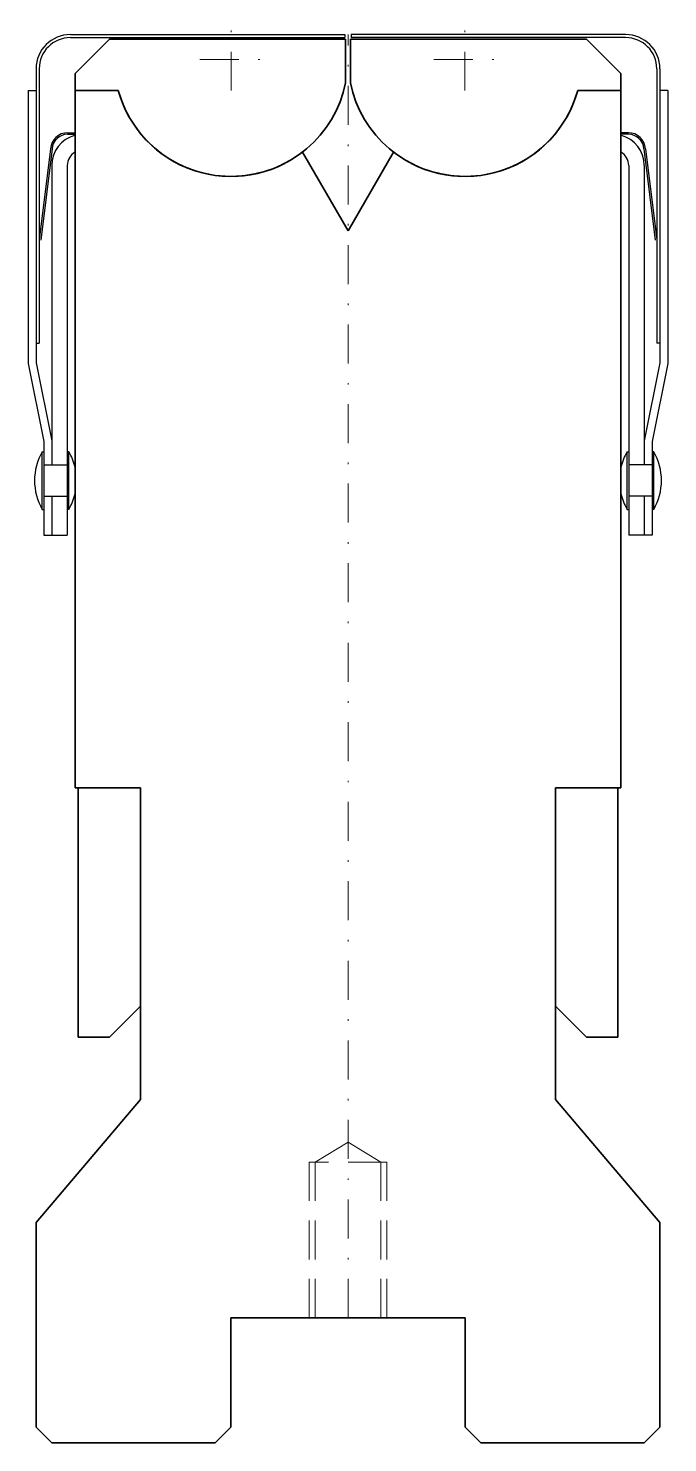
# Model space of a CAD drawing. Header units: millimetres. Extents: x -20.5 to 20.5, y -90.3 to 0.4.
import ezdxf

# ---------------------------------------------------------------- set-up
doc = ezdxf.new("R2010")
doc.units = ezdxf.units.MM
doc.header["$LTSCALE"] = 5
for name, pattern in [('AUSGEZOGEN', [0]), ('DASHDOT', [1, 0.5, -0.25, 0, -0.25]), ('DASHED', [0.75, 0.5, -0.25])]:
    doc.linetypes.add(name, pattern=pattern)
doc.layers.add('2', color=7, linetype='Continuous')
doc.layers.add('Layer10', color=96, linetype='Continuous', true_color=0x008000)

# ---------------------------------------------------------------- blocks, each defined once
blk = doc.blocks.new('BLKF029_004_nNn01')
at = {"layer": '2', "color": 7, "linetype": 'AUSGEZOGEN', "lineweight": 35}
for p, q in [((15.3, -0.3), (0.15, -0.3)), ((0.15, -0.3), (0.15, -3.092)), ((15.3, -0.3), (17.5, -2.5)), ((17.5, -2.5), (17.5, -3.6)), ((17.5, -3.6), (14.728, -3.6))]:
    blk.add_line(p, q, dxfattribs=at)
blk.add_arc((7.5, -1.6), 7.5, 191.47834, 344.53399, dxfattribs=at)
blk = doc.blocks.new('BLKF030_004_nNn02')
at = {"layer": '2', "color": 7, "linetype": 'AUSGEZOGEN', "lineweight": 35}
for p, q in [((-15.3, -0.3), (-17.5, -2.5)), ((-15.3, -0.3), (-0.15, -0.3)), ((-0.15, -0.3), (-0.15, -3.092)), ((-17.5, -2.5), (-17.5, -3.6)), ((-17.5, -3.6), (-14.728, -3.6))]:
    blk.add_line(p, q, dxfattribs=at)
blk.add_arc((-7.5, -1.6), 7.5, 195.46601, 348.52166, dxfattribs=at)
blk = doc.blocks.new('BLKF046_004_nNn03')
at = {"layer": 'Layer10', "color": 96, "linetype": 'AUSGEZOGEN', "lineweight": 25, "true_color": 0x008000}
for p, q in [((19, -8.4), (19, -27.6)), ((19, -29.6), (19, -32.1)), ((19, -32.1), (18, -32.1))]:
    blk.add_line(p, q, dxfattribs=at)
blk.add_arc((17, -8.4), 2, 0, 75.52249, dxfattribs=at)
blk = doc.blocks.new('BLKF047_003_nNn04')
at = {"layer": 'Layer10', "color": 96, "linetype": 'AUSGEZOGEN', "lineweight": 25, "true_color": 0x008000}
for p, q in [((-19, -8.4), (-19, -27.6)), ((-19, -29.6), (-19, -32.1)), ((-19, -32.1), (-18, -32.1))]:
    blk.add_line(p, q, dxfattribs=at)
blk.add_arc((-17, -8.4), 2, 104.47751, 180, dxfattribs=at)
blk = doc.blocks.new('WBP350-00-01üFWBP350-50-200ÄdùlÉ}üFUKBüFA2üF20141010_001_001_nNn00')
at = {"layer": '2', "color": 7, "linetype": 'AUSGEZOGEN', "lineweight": 35}
for p, q in [((-17.5, -3.6), (-17.5, -48.3)), ((17.5, -3.6), (17.5, -48.3)), ((-2.917, -7.537), (0, -12.59)), ((2.917, -7.537), (0, -12.59)), ((-17.5, -48.3), (-13.3, -48.3)), ((-17.3, -48.3), (-17.3, -64.3)), ((-13.3, -48.3), (-13.3, -68.3)), ((17.5, -48.3), (13.3, -48.3)), ((13.3, -48.3), (13.3, -68.3)), ((17.3, -48.3), (17.3, -64.3)), ((-15.3, -64.3), (-13.3, -62.3)), ((15.3, -64.3), (13.3, -62.3)), ((-17.3, -64.3), (-15.3, -64.3)), ((17.3, -64.3), (15.3, -64.3)), ((-20, -76.175), (-13.3, -68.3)), ((20, -76.175), (13.3, -68.3)), ((-20, -76.175), (-20, -89.3)), ((20, -76.175), (20, -89.3)), ((-7.51, -82.3), (-7.51, -89.3)), ((-7.51, -82.3), (7.51, -82.3)), ((7.51, -82.3), (7.51, -89.3)), ((-19, -90.3), (-20, -89.3)), ((-8.51, -90.3), (-7.51, -89.3)), ((8.51, -90.3), (7.51, -89.3)), ((19, -90.3), (20, -89.3)), ((-19, -90.3), (-8.51, -90.3)), ((19, -90.3), (8.51, -90.3))]:
    blk.add_line(p, q, dxfattribs=at)
at = {"layer": 'Layer10', "color": 96, "linetype": 'AUSGEZOGEN', "lineweight": 25, "true_color": 0x008000}
for p, q in [((-17.8, 0), (-0.2, 0)), ((-0.2, 0), (-0.2, -0.2)), ((17.8, 0), (0.2, 0)), ((0.2, 0), (0.2, -0.2)), ((-17.8, -0.2), (-0.2, -0.2)), ((17.8, -0.2), (0.2, -0.2)), ((-20, -2.2), (-20, -21.05)), ((-19.8, -2.2), (-19.8, -19.8)), ((19.8, -2.2), (19.8, -19.8)), ((20, -2.2), (20, -21.05)), ((-20.5, -3.6), (-20, -3.6)), ((-20.5, -3.6), (-20.5, -21.1)), ((20.5, -3.6), (20, -3.6)), ((20.5, -3.6), (20.5, -21.1)), ((-17.977, -6.3), (-17.5, -6.3)), ((17.977, -6.3), (17.5, -6.3)), ((-17.977, -6.4), (-17.5, -6.4)), ((17.977, -6.4), (17.5, -6.4)), ((-19.074, -7.32), (-19.8, -13.171)), ((-18.975, -7.327), (-19.7, -13.178)), ((18.975, -7.327), (19.7, -13.178)), ((19.074, -7.32), (19.8, -13.171)), ((-18, -8.4), (-18, -32.1)), ((18, -8.4), (18, -32.1)), ((-20, -19.8), (-19.8, -19.8)), ((20, -19.8), (19.8, -19.8)), ((-20.5, -21.1), (-19.5, -26.1)), ((-20, -21.05), (-19, -26.05)), ((20, -21.05), (19, -26.05)), ((20.5, -21.1), (19.5, -26.1)), ((-19.5, -26.1), (-19.5, -32.1)), ((19.5, -26.1), (19.5, -32.1)), ((-19.6, -26.75), (-19.5, -26.75)), ((-19.6, -30.45), (-19.6, -26.75)), ((-17.9, -26.75), (-18, -26.75)), ((-17.9, -30.45), (-17.9, -26.75)), ((17.9, -26.75), (18, -26.75)), ((17.9, -30.45), (17.9, -26.75)), ((19.6, -26.75), (19.5, -26.75)), ((19.6, -30.45), (19.6, -26.75)), ((-19.5, -27.6), (-18, -27.6)), ((19.5, -27.6), (18, -27.6)), ((-19.5, -29.6), (-18, -29.6)), ((19.5, -29.6), (18, -29.6)), ((-19.6, -30.45), (-19.5, -30.45)), ((-17.9, -30.45), (-18, -30.45)), ((17.9, -30.45), (18, -30.45)), ((19.6, -30.45), (19.5, -30.45)), ((-19.5, -32.1), (-19, -32.1)), ((19.5, -32.1), (19, -32.1))]:
    blk.add_line(p, q, dxfattribs=at)
for centre, radius, start, end in [((-17.8, -2.2), 2.2, 90, 180), ((17.8, -2.2), 2.2, 0, 90), ((-17.8, -2.2), 2, 90, 180), ((17.8, -2.2), 2, 0, 90), ((-17.977, -7.4), 1.1, 90, 175.82935), ((17.977, -7.4), 1.1, 4.17065, 90), ((-17.977, -7.4), 1, 90, 175.82935), ((17.977, -7.4), 1, 4.17065, 90), ((-17, -8.4), 1, 120, 180), ((17, -8.4), 1, 0, 60), ((-16.428, -28.6), 3.672, 149.75199, 210.24801), ((-21.072, -28.6), 3.672, 13.40131, 30.24801), ((21.073, -28.6), 3.672, 149.75199, 166.59869), ((16.428, -28.6), 3.672, 329.75199, 30.24801), ((-21.072, -28.6), 3.672, 329.75199, 346.59869), ((21.073, -28.6), 3.672, 193.40131, 210.24801)]:
    blk.add_arc(centre, radius, start, end, dxfattribs=at)
for name in ['BLKF030_004_nNn02', 'BLKF029_004_nNn01', 'BLKF047_003_nNn04', 'BLKF046_004_nNn03']:
    blk.add_blockref(name, (0, 0))

msp = doc.modelspace()

# ---------------------------------------------------------------- linework, layer by layer
at = {"layer": '2', "color": 7, "linetype": 'DASHDOT', "lineweight": 18}
for p, q in [((-7.5, -3.6), (-7.5, 0.4)), ((0, -82.3), (0, 0)), ((7.5, -3.6), (7.5, 0.4)), ((-9.5, -1.6), (-5.5, -1.6)), ((5.5, -1.6), (9.5, -1.6))]:
    msp.add_line(p, q, dxfattribs=at)
at = {"layer": '2', "color": 7, "linetype": 'AUSGEZOGEN', "lineweight": 35}
for p, q in [((-17.5, -3.6), (-14.728, -3.6)), ((17.5, -3.6), (14.728, -3.6))]:
    msp.add_line(p, q, dxfattribs=at)
at = {"layer": '2', "color": 7, "linetype": 'DASHED', "lineweight": 18}
for p, q in [((-2.5, -82.3), (-2.5, -72.3)), ((2.5, -72.3), (-2.5, -72.3)), ((2.5, -82.3), (2.5, -72.3))]:
    msp.add_line(p, q, dxfattribs=at)
for points in [[(-2.1, -82.3), (-2.1, -82.3), (-2.1, -72.3), (0, -71.038)], [(2.1, -82.3), (2.1, -82.3), (2.1, -72.3), (0, -71.038)]]:
    msp.add_lwpolyline(points, dxfattribs=at)
at = {"layer": '2', "color": 7, "linetype": 'AUSGEZOGEN', "lineweight": 35}
for centre, start, end in [((-7.5, -1.6), 195.46601, 307.66226), ((7.5, -1.6), 232.33774, 344.53399)]:
    msp.add_arc(centre, 7.5, start, end, dxfattribs=at)

# ---------------------------------------------------------------- block references
msp.add_blockref('WBP350-00-01üFWBP350-50-200ÄdùlÉ}üFUKBüFA2üF20141010_001_001_nNn00', (0, 0))

doc.saveas('drawing.dxf')
